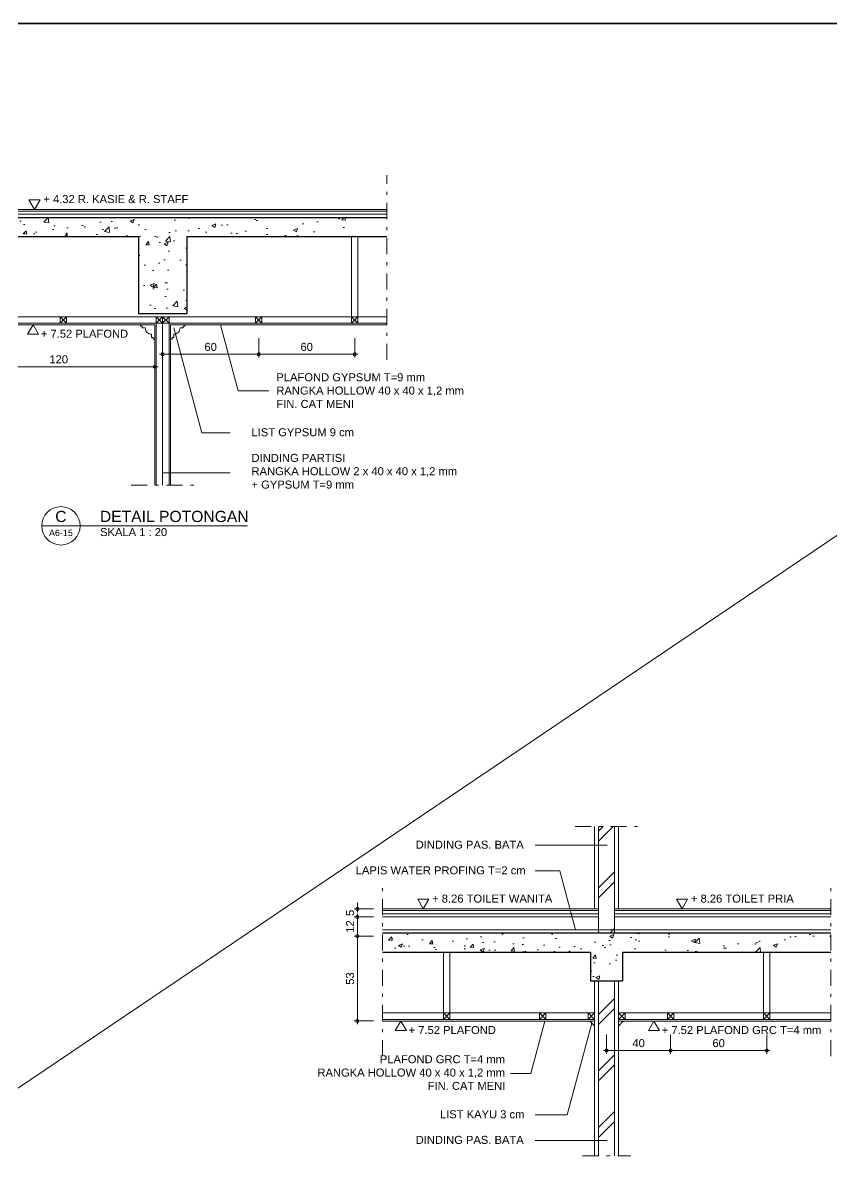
# Model space of a CAD drawing. Header units: millimetres. Extents: x -11 to 1625, y -267 to 180.
# Drawn here: x 592.67 to 617.94, y 0.25 to 36.28 of the extents above; entities that cross this region are included whole.
import ezdxf
from ezdxf.enums import TextEntityAlignment as Align

# ---------------------------------------------------------------- set-up
doc = ezdxf.new("R2010")
doc.units = ezdxf.units.MM
doc.linetypes.add('DASHDOT', pattern=[1, 0.5, -0.25, 0, -0.25])
for name, color, linetype, lineweight in [('ars', 11, 'Continuous', 5), ('blk', 1, 'Continuous', 30), ('GRS KOP', 1, 'Continuous', 35), ('kop', 7, 'Continuous', 20), ('lan', 7, 'Continuous', 15), ('not', 7, 'Continuous', 20), ('PARTISI', 190, 'Continuous', 9), ('pla', 213, 'Continuous', 15), ('tem', 5, 'Continuous', 20), ('u', 6, 'Continuous', 20)]:
    doc.layers.add(name, color=color, linetype=linetype, lineweight=lineweight)
doc.styles.add('BARU', font='complex.shx')
doc.styles.add('S', font='SIMPLEX', dxfattribs={"width": 1.1})
doc.styles.get("Standard").update_dxf_attribs({"font": 'ARIALUNI.TTF'})
doc.linetypes.add('BATTING', pattern='A,0.0001,-0.1,[134,ltypeshp.shx,S=0.1,R=0,X=-0.1,Y=0],-0.2,[134,ltypeshp.shx,S=0.1,R=180,X=0.1,Y=0],-0.1', length=0.4001)
doc.dimstyles.new('SK-20', dxfattribs={"dimtxt": 0.25, "dimasz": 0.1, "dimexe": 0.1, "dimexo": 0, "dimgap": 0.1, "dimtad": 1, "dimdec": 0, "dimlfac": 20, "dimzin": 12, "dimdsep": 46, "dimtxsty": 'Standard', "dimblk": 'BULAT', "dimcen": 0.1, "dimdle": 0.1, "dimclrd": 256, "dimclre": 256, "dimclrt": 256, "dimadec": 0, "dimazin": 3, "dimtfac": 1, "dimtdec": 0, "dimtix": 1, "dimtofl": 0, "dimtmove": 0, "dimatfit": 3, "dimldrblk": 'BULAT', "dimfxl": 0, "dimtolj": 1, "dimtzin": 0, "dimlwd": -1, "dimlwe": -1, "dimarcsym": 0})

# ---------------------------------------------------------------- blocks, each defined once
blk = doc.blocks.new('kop')
at = {"layer": 'GRS KOP'}
blk.add_lwpolyline([(1, 54), (83, 54), (83, 1), (1, 1)], close=True, dxfattribs=at)
at = {"layer": 'kop', "style": 'BARU', "flags": 4}
for p, height in [((73.8, 5.4), 0.35), ((80.303, 5.382), 0.25), ((73.8, 4.9), 0.35), ((80.303, 4.882), 0.25), ((73.8, 4.4), 0.35), ((80.303, 4.382), 0.25)]:
    blk.add_attdef('-', p, '', height=height, dxfattribs=at)
at = {"layer": 'kop', "flags": 4}
for tag, p in [('AR-00', (78.057, 2.648)), ('00', (81.238, 2.647))]:
    blk.add_attdef(tag, text='', height=0.35, dxfattribs=at).set_placement(p, align=Align.MIDDLE)
blk = doc.blocks.new('BULAT')
for p, q in [((-1, 0), (1, 0)), ((0, -1), (0, 1))]:
    blk.add_line(p, q)
blk.add_circle((0, 0), 0.5)
blk = doc.blocks.new('*D2751')
at = {"layer": 'Defpoints', "color": 0, "ltscale": 0.15}
for p in [(590.781, 26.049), (596.786, 26.049), (590.781, 25.549)]:
    blk.add_point(p, dxfattribs=at)
at = {"layer": 'u', "ltscale": 0.15}
for p, q in [((590.781, 26.049), (590.781, 25.449)), ((596.786, 26.049), (596.786, 25.449)), ((596.686, 25.549), (590.881, 25.549))]:
    blk.add_line(p, q, dxfattribs=at)
at = {"layer": 'u', "ltscale": 0.15, "xscale": 0.1, "yscale": 0.1, "zscale": 0.1, "rotation": 180}
blk.add_blockref('BULAT', (590.781, 25.549), dxfattribs=at)
at = {"layer": 'u', "ltscale": 0.15, "xscale": 0.1, "yscale": 0.1, "zscale": 0.1}
blk.add_blockref('BULAT', (596.786, 25.549), dxfattribs=at)
at = {"layer": 'u', "ltscale": 0.15, "insert": (593.784, 25.777), "char_height": 0.25, "attachment_point": 5}
blk.add_mtext('\\A1;120', dxfattribs=at)
blk = doc.blocks.new('PEIL')
blk.add_lwpolyline([(-0.188, 0.325), (0.188, 0.325), (0, 0)], close=True)
at = {"style": 'S', "width": 1.1, "flags": 4}
blk.add_attdef('CAT', (0.265, 0.036), '', height=0.2, dxfattribs=at)
blk = doc.blocks.new('*D2755')
at = {"layer": 'Defpoints', "color": 0, "ltscale": 0.15}
for p in [(597.031, 26.438), (600.031, 26.438), (600.031, 25.938)]:
    blk.add_point(p, dxfattribs=at)
at = {"layer": 'u', "ltscale": 0.15}
for p, q in [((597.031, 26.438), (597.031, 25.838)), ((600.031, 26.438), (600.031, 25.838)), ((597.131, 25.938), (599.931, 25.938))]:
    blk.add_line(p, q, dxfattribs=at)
at = {"layer": 'u', "ltscale": 0.15, "xscale": 0.1, "yscale": 0.1, "zscale": 0.1, "rotation": 180}
blk.add_blockref('BULAT', (597.031, 25.938), dxfattribs=at)
at = {"layer": 'u', "ltscale": 0.15, "xscale": 0.1, "yscale": 0.1, "zscale": 0.1}
blk.add_blockref('BULAT', (600.031, 25.938), dxfattribs=at)
at = {"layer": 'u', "ltscale": 0.15, "insert": (598.531, 26.166), "char_height": 0.25, "attachment_point": 5}
blk.add_mtext('\\A1;60', dxfattribs=at)
blk = doc.blocks.new('PEILA')
blk.add_lwpolyline([(-0.188, -0.325), (0.188, -0.325), (0, 0)], close=True)
at = {"style": 'S', "width": 1.1, "flags": 4}
blk.add_attdef('CAT', (0.265, -0.289), '', height=0.2, dxfattribs=at)
blk = doc.blocks.new('Ndtpd')
blk.add_line((0.747, 0), (-0.747, 0))
blk.add_circle((0, 0), 0.747)
at = {"flags": 4}
for tag, height, p in [('NO', 0.5, (0, 0.148)), ('NOLBR', 0.3, (0, -0.398))]:
    blk.add_attdef(tag, text='', height=height, dxfattribs=at).set_placement(p, align=Align.CENTER)
for tag, p, height in [('NDTPD', (1.516, 0.148), 0.5), ('SKALA', (1.523, -0.398), 0.3)]:
    blk.add_attdef(tag, p, '', height=height, dxfattribs=at)
blk = doc.blocks.new('*D2757')
at = {"layer": 'Defpoints', "color": 0, "ltscale": 0.15}
for p in [(600.031, 26.438), (603.031, 26.438), (603.031, 25.938)]:
    blk.add_point(p, dxfattribs=at)
at = {"layer": 'u', "ltscale": 0.15}
for p, q in [((600.031, 26.438), (600.031, 25.838)), ((603.031, 26.438), (603.031, 25.838)), ((600.131, 25.938), (602.931, 25.938))]:
    blk.add_line(p, q, dxfattribs=at)
at = {"layer": 'u', "ltscale": 0.15, "xscale": 0.1, "yscale": 0.1, "zscale": 0.1, "rotation": 180}
blk.add_blockref('BULAT', (600.031, 25.938), dxfattribs=at)
at = {"layer": 'u', "ltscale": 0.15, "xscale": 0.1, "yscale": 0.1, "zscale": 0.1}
blk.add_blockref('BULAT', (603.031, 25.938), dxfattribs=at)
at = {"layer": 'u', "ltscale": 0.15, "insert": (601.531, 26.166), "char_height": 0.25, "attachment_point": 5}
blk.add_mtext('\\A1;60', dxfattribs=at)
blk = doc.blocks.new('*D2777')
at = {"layer": 'Defpoints', "color": 0, "ltscale": 0.15}
for p in [(612.901, 4.696), (615.901, 4.696), (615.901, 4.196)]:
    blk.add_point(p, dxfattribs=at)
at = {"layer": 'u', "ltscale": 0.15}
for p, q in [((612.901, 4.696), (612.901, 4.096)), ((615.901, 4.696), (615.901, 4.096)), ((613.001, 4.196), (615.801, 4.196))]:
    blk.add_line(p, q, dxfattribs=at)
at = {"layer": 'u', "ltscale": 0.15, "xscale": 0.1, "yscale": 0.1, "zscale": 0.1, "rotation": 180}
blk.add_blockref('BULAT', (612.901, 4.196), dxfattribs=at)
at = {"layer": 'u', "ltscale": 0.15, "xscale": 0.1, "yscale": 0.1, "zscale": 0.1}
blk.add_blockref('BULAT', (615.901, 4.196), dxfattribs=at)
at = {"layer": 'u', "ltscale": 0.15, "insert": (614.401, 4.424), "char_height": 0.25, "attachment_point": 5}
blk.add_mtext('\\A1;60', dxfattribs=at)
blk = doc.blocks.new('*D2778')
at = {"layer": 'Defpoints', "color": 0, "ltscale": 0.15}
for p in [(610.901, 4.696), (612.901, 4.696), (612.901, 4.196)]:
    blk.add_point(p, dxfattribs=at)
at = {"layer": 'u', "ltscale": 0.15}
for p, q in [((610.901, 4.696), (610.901, 4.096)), ((612.901, 4.696), (612.901, 4.096)), ((611.001, 4.196), (612.801, 4.196))]:
    blk.add_line(p, q, dxfattribs=at)
at = {"layer": 'u', "ltscale": 0.15, "xscale": 0.1, "yscale": 0.1, "zscale": 0.1, "rotation": 180}
blk.add_blockref('BULAT', (610.901, 4.196), dxfattribs=at)
at = {"layer": 'u', "ltscale": 0.15, "xscale": 0.1, "yscale": 0.1, "zscale": 0.1}
blk.add_blockref('BULAT', (612.901, 4.196), dxfattribs=at)
at = {"layer": 'u', "ltscale": 0.15, "insert": (611.901, 4.424), "char_height": 0.25, "attachment_point": 5}
blk.add_mtext('\\A1;40', dxfattribs=at)
blk = doc.blocks.new('*D2819')
at = {"layer": 'Defpoints', "color": 0, "ltscale": 0.15}
for p in [(603.115, 8.368), (603.615, 8.618), (603.615, 8.368)]:
    blk.add_point(p, dxfattribs=at)
at = {"layer": 'u', "ltscale": 0.15}
for p, q in [((603.115, 8.718), (603.115, 8.818)), ((603.615, 8.618), (603.015, 8.618)), ((603.615, 8.368), (603.015, 8.368)), ((603.115, 8.268), (603.115, 8.168))]:
    blk.add_line(p, q, dxfattribs=at)
at = {"layer": 'u', "ltscale": 0.15, "xscale": 0.1, "yscale": 0.1, "zscale": 0.1}
for p, rotation in [((603.115, 8.618), 270), ((603.115, 8.368), 90)]:
    blk.add_blockref('BULAT', p, dxfattribs=dict(at, rotation=rotation))
at = {"layer": 'u', "ltscale": 0.15, "insert": (602.887, 8.493), "char_height": 0.25, "attachment_point": 5, "rotation": 90}
blk.add_mtext('\\A1;5', dxfattribs=at)
blk = doc.blocks.new('*D2820')
at = {"layer": 'Defpoints', "color": 0, "ltscale": 0.15}
for p in [(603.615, 8.368), (603.115, 7.768), (603.615, 7.768)]:
    blk.add_point(p, dxfattribs=at)
at = {"layer": 'u', "ltscale": 0.15}
for p, q in [((603.615, 8.368), (603.015, 8.368)), ((603.115, 8.268), (603.115, 7.868)), ((603.615, 7.768), (603.015, 7.768))]:
    blk.add_line(p, q, dxfattribs=at)
at = {"layer": 'u', "ltscale": 0.15, "xscale": 0.1, "yscale": 0.1, "zscale": 0.1}
for p, rotation in [((603.115, 8.368), 90), ((603.115, 7.768), 270)]:
    blk.add_blockref('BULAT', p, dxfattribs=dict(at, rotation=rotation))
at = {"layer": 'u', "ltscale": 0.15, "insert": (602.889, 8.068), "char_height": 0.25, "attachment_point": 5, "rotation": 90}
blk.add_mtext('\\A1;12', dxfattribs=at)
blk = doc.blocks.new('*D2821')
at = {"layer": 'Defpoints', "color": 0, "ltscale": 0.15}
for p in [(603.615, 7.768), (603.115, 5.118), (603.615, 5.118)]:
    blk.add_point(p, dxfattribs=at)
at = {"layer": 'u', "ltscale": 0.15}
for p, q in [((603.615, 7.768), (603.015, 7.768)), ((603.115, 7.668), (603.115, 5.218)), ((603.615, 5.118), (603.015, 5.118))]:
    blk.add_line(p, q, dxfattribs=at)
at = {"layer": 'u', "ltscale": 0.15, "xscale": 0.1, "yscale": 0.1, "zscale": 0.1}
for p, rotation in [((603.115, 7.768), 90), ((603.115, 5.118), 270)]:
    blk.add_blockref('BULAT', p, dxfattribs=dict(at, rotation=rotation))
at = {"layer": 'u', "ltscale": 0.15, "insert": (602.887, 6.443), "char_height": 0.25, "attachment_point": 5, "rotation": 90}
blk.add_mtext('\\A1;53', dxfattribs=at)

msp = doc.modelspace()

# ---------------------------------------------------------------- hatches: boundary and pattern name
at = {"layer": 'ars'}
h = msp.add_hatch(dxfattribs=at)
h.set_pattern_fill('TEMBOK', color=256, scale=1.25)
h.set_pattern_definition([(45, (540.9216, -249.6027), (-0.8838835, 0.8838835), []), (45, (541.2341, -249.6027), (-0.8838835, 0.8838835), [])])
h.paths.add_polyline_path([(610.650517, 7.8676355), (611.150517, 7.8676355), (611.150517, 11.1880834), (610.650517, 11.1880834)])
h = msp.add_hatch(dxfattribs=at)
h.set_pattern_fill('TEMBOK', color=256, scale=1.25)
h.set_pattern_definition([(45, (540.9216, -255.3232), (-0.8838835, 0.8838835), []), (45, (541.2341, -255.3232), (-0.8838835, 0.8838835), [])])
h.paths.add_polyline_path([(610.650517, 0.9081988), (611.150517, 0.9081988), (611.150517, 6.3676355), (610.650517, 6.3676355)])
at = {"layer": 'lan'}
h = msp.add_hatch(dxfattribs=at)
h.set_pattern_fill('AR-CONC', color=256, scale=0.007)
h.set_pattern_definition([(50, (265.408, -66.6784), (1.2752927, -0.1115736), [0.13335, -1.46685]), (355, (265.408, -66.6784), (-0.246704, 1.337398), [0.10668, -1.173484]), (100.45144, (265.5143, -66.6877), (1.0285887, 1.2258243), [0.11333, -1.2466317]), (46.1842, (265.408, -66.3228), (1.897553, -0.294296), [0.200025, -2.200275]), (96.63556, (265.5661, -66.3473), (1.661829, 1.731983), [0.169995, -1.869949]), (351.18415, (265.408, -66.3228), (1.661829, 1.731983), [0.16002, -1.760218]), (21, (265.5858, -66.4117), (1.0613007, -0.7158564), [0.13335, -1.46685]), (326, (265.5858, -66.4117), (0.432614, 1.289316), [0.10668, -1.17348]), (71.45144, (265.6743, -66.4713), (1.493915, 0.5734594), [0.11333, -1.2466296]), (37.5, (265.408, -66.67835), (0.0216202, 0.5918853), [0, -1.159256, 0, -1.19126, 0, -1.177925]), (7.5, (265.408, -66.67835), (0.4677376, 0.701264), [0, -0.679196, 0, -1.132586, 0, -0.448945]), (327.5, (265.0115, -66.67835), (0.94913417, -0.0401012), [0, -0.4445, 0, -1.38684, 0, -1.84023]), (317.5, (264.8337, -66.67835), (1.0369043, 0.1779854), [0, -0.57785, 0, -0.921004, 0, -1.30683])])
h.paths.add_polyline_path([(585.76022, 30.2099181), (585.76022, 29.6099181), (596.2814778, 29.6099181), (596.2814778, 27.2099181), (597.7814778, 27.2099181), (597.7814778, 29.6099181), (603.3342053, 29.6099181), (603.3342053, 30.2099181)])
h = msp.add_hatch(dxfattribs=at)
h.set_pattern_fill('AR-CONC', color=256, scale=0.007)
h.set_pattern_definition([(50, (299.7349, -97.3136), (1.2752927, -0.1115736), [0.13335, -1.46685]), (355, (299.7349, -97.3136), (-0.246704, 1.337398), [0.10668, -1.173484]), (100.45144, (299.8412, -97.3229), (1.0285887, 1.2258243), [0.11333, -1.2466317]), (46.1842, (299.7349, -96.958), (1.897553, -0.294296), [0.200025, -2.200275]), (96.63556, (299.893, -96.9825), (1.661829, 1.731983), [0.169995, -1.869949]), (351.18415, (299.735, -96.958), (1.661829, 1.731983), [0.16002, -1.760218]), (21, (299.9127, -97.0469), (1.0613007, -0.7158564), [0.13335, -1.46685]), (326, (299.9127, -97.0469), (0.432614, 1.289316), [0.10668, -1.17348]), (71.45144, (300.0012, -97.1065), (1.493915, 0.5734594), [0.11333, -1.2466296]), (37.5, (299.7349, -97.31356), (0.0216202, 0.5918853), [0, -1.159256, 0, -1.19126, 0, -1.177925]), (7.5, (299.7349, -97.31356), (0.4677376, 0.701264), [0, -0.679196, 0, -1.132586, 0, -0.448945]), (327.5, (299.3384, -97.31356), (0.94913417, -0.0401012), [0, -0.4445, 0, -1.38684, 0, -1.84023]), (317.5, (299.1606, -97.3136), (1.0369043, 0.1779854), [0, -0.57785, 0, -0.921004, 0, -1.30683])])
h.paths.add_polyline_path([(610.400517, 7.2676355), (610.400517, 6.3676355), (611.400517, 6.3676355), (611.400517, 7.2676355), (617.9056857, 7.2676355), (617.9056857, 7.8676355), (603.8953484, 7.8676355), (603.8953484, 7.2676355)])

# ---------------------------------------------------------------- linework, layer by layer
at = {"layer": 'ars'}
for p, q in [((585.76022, 30.4599181), (604.0366465, 30.4599181)), ((585.76022, 30.4099181), (604.0366465, 30.4099181)), ((593.8314778, 26.9099181), (594.0314778, 27.1099181)), ((593.8314778, 27.1099181), (594.0314778, 26.9099181)), ((596.8314778, 26.9099181), (597.0314778, 27.1099181)), ((596.8314778, 27.1099181), (597.0314778, 26.9099181)), ((597.2314778, 26.9099181), (597.0314778, 27.1099181)), ((597.2314778, 27.1099181), (597.0314778, 26.9099181)), ((600.1314778, 26.9099181), (599.9314778, 27.1099181)), ((600.1314778, 27.1099181), (599.9314778, 26.9099181)), ((603.1314778, 26.9099181), (602.9314778, 27.1099181)), ((603.1314778, 27.1099181), (602.9314778, 26.9099181)), ((590.7814778, 26.8599181), (596.7864778, 26.8599181)), ((596.7864778, 26.8599181), (596.7864778, 21.849142)), ((597.2764778, 26.8599181), (604.0366465, 26.8599181)), ((597.2764778, 26.8599181), (597.2764778, 21.849142)), ((603.8953484, 8.6176355), (610.650517, 8.6176355)), ((603.8953484, 8.5676355), (610.650517, 8.5676355)), ((603.8953484, 8.3676355), (610.650517, 8.3676355)), ((611.150517, 8.6176355), (617.9056857, 8.6176355)), ((611.150517, 8.5676355), (617.9056857, 8.5676355)), ((611.150517, 8.3676355), (617.9056857, 8.3676355)), ((603.8953484, 5.1176355), (610.525517, 5.1176355)), ((605.800517, 5.1676355), (606.000517, 5.3676355)), ((605.800517, 5.3676355), (606.000517, 5.1676355)), ((608.800517, 5.1676355), (609.000517, 5.3676355)), ((608.800517, 5.3676355), (609.000517, 5.1676355)), ((610.325517, 5.1676355), (610.525517, 5.3676355)), ((610.325517, 5.3676355), (610.525517, 5.1676355)), ((611.475517, 5.1676355), (611.275517, 5.3676355)), ((611.475517, 5.3676355), (611.275517, 5.1676355)), ((611.275517, 5.1176355), (617.9056857, 5.1176355)), ((613.000517, 5.1676355), (612.800517, 5.3676355)), ((613.000517, 5.3676355), (612.800517, 5.1676355)), ((616.000517, 5.1676355), (615.800517, 5.3676355)), ((616.000517, 5.3676355), (615.800517, 5.1676355))]:
    msp.add_line(p, q, dxfattribs=at)
at = {"layer": 'ars', "linetype": 'BATTING', "ltscale": 0.25}
for p, q in [((585.76022, 30.3099181), (604.0366465, 30.3099181)), ((603.8953484, 8.4676355), (610.650517, 8.4676355)), ((611.150517, 8.4676355), (617.9056857, 8.4676355))]:
    msp.add_line(p, q, dxfattribs=at)
at = {"layer": 'ars'}
for points in [[(611.150517, 11.1880834), (611.150517, 7.8676355), (610.650517, 7.8676355), (610.650517, 11.1880834)], [(611.150517, 0.9081988), (611.150517, 6.3676355), (610.650517, 6.3676355), (610.650517, 0.9081988)]]:
    msp.add_lwpolyline(points, dxfattribs=at)
at = {"layer": 'blk'}
for p, q in [((585.76022, 30.2099181), (604.0366465, 30.2099181)), ((585.76022, 29.6099181), (596.2814778, 29.6099181)), ((596.2814778, 29.6099181), (596.2814778, 27.2099181)), ((597.7814778, 29.6099181), (597.7814778, 27.2099181)), ((597.7814778, 29.6099181), (604.0366465, 29.6099181)), ((596.2814778, 27.2099181), (597.7814778, 27.2099181)), ((603.8953484, 7.8676355), (617.9056857, 7.8676355)), ((603.8953484, 7.2676355), (610.400517, 7.2676355)), ((610.400517, 7.2676355), (610.400517, 6.3676355)), ((611.400517, 7.2676355), (611.400517, 6.3676355)), ((611.400517, 7.2676355), (617.9056857, 7.2676355)), ((610.400517, 6.3676355), (611.400517, 6.3676355))]:
    msp.add_line(p, q, dxfattribs=at)
at = {"layer": 'lan'}
msp.add_line((603.8953484, 7.9676355), (617.9056857, 7.9676355), dxfattribs=at)
for points in [[(596.3864778, 26.7599181), (596.3864778, 26.8099181), (596.3364778, 26.8099181), (596.3364778, 26.8599181), (596.7864778, 26.8599181), (596.7864778, 26.4099181), (596.7364778, 26.4099181), (596.7364778, 26.4599181), (596.6864778, 26.4599181), (596.6864778, 26.5599181, -0.4142135624), (596.4864778, 26.7599181)], [(597.6764778, 26.7599181), (597.6764778, 26.8099181), (597.7264778, 26.8099181), (597.7264778, 26.8599181), (597.2764778, 26.8599181), (597.2764778, 26.4099181), (597.3264778, 26.4099181), (597.3264778, 26.4599181), (597.3764778, 26.4599181), (597.3764778, 26.5599181, 0.4142135624), (597.5764778, 26.7599181)], [(610.3921837, 5.0843022), (610.3921837, 5.1009688), (610.375517, 5.1009688), (610.375517, 5.1176355), (610.525517, 5.1176355), (610.525517, 4.9676355), (610.5088504, 4.9676355), (610.5088504, 4.9843022), (610.4921837, 4.9843022), (610.4921837, 5.0176355, -0.4142135624), (610.425517, 5.0843022)], [(611.4088504, 5.0843022), (611.4088504, 5.1009688), (611.425517, 5.1009688), (611.425517, 5.1176355), (611.275517, 5.1176355), (611.275517, 4.9676355), (611.2921837, 4.9676355), (611.2921837, 4.9843022), (611.3088504, 4.9843022), (611.3088504, 5.0176355, 0.4142135624), (611.375517, 5.0843022)]]:
    msp.add_lwpolyline(points, format="xyb", close=True, dxfattribs=at)
at = {"layer": 'not', "linetype": 'DASHDOT'}
for p, q in [((604.0366465, 25.759989), (604.0366465, 31.5267866)), ((596.0514778, 21.849142), (598.0114778, 21.849142)), ((609.920517, 11.1880834), (611.880517, 11.1880834)), ((603.8953484, 4.0177064), (603.8953484, 9.2975017)), ((617.9056857, 4.0177064), (617.9056857, 9.2975017)), ((610.150517, 0.9081988), (611.650517, 0.9081988))]:
    msp.add_line(p, q, dxfattribs=at)
at = {"layer": 'not'}
for p, q in [((598.2539104, 23.4852951), (597.3764778, 26.7599181)), ((599.3878949, 24.7912146), (598.8335874, 26.8599181)), ((600.3482404, 24.7912146), (599.3878949, 24.7912146)), ((599.1355686, 23.4852951), (598.2539104, 23.4852951)), ((599.1355686, 22.2356922), (597.0314778, 22.2356922)), ((594.4531496, 20.5792974), (599.6801872, 20.5792974)), ((608.6664263, 10.6067104), (610.9213212, 10.6067104)), ((608.6664263, 9.8067104), (609.4368942, 9.8067104)), ((609.9296729, 7.9676355), (609.4368942, 9.8067104)), ((608.5289385, 3.4775151), (608.9684075, 5.1176355)), ((609.6678023, 2.1898058), (610.4344487, 5.0509688)), ((607.9012545, 3.4775151), (608.5289385, 3.4775151)), ((608.6664263, 2.1898058), (609.6678023, 2.1898058)), ((608.6664263, 1.3898058), (610.9213212, 1.3898058))]:
    msp.add_line(p, q, dxfattribs=at)
at = {"layer": 'PARTISI'}
for p, q in [((596.8314778, 27.1099181), (596.8314778, 21.849142)), ((597.0314778, 27.1099181), (597.0314778, 21.849142)), ((597.2314778, 27.1099181), (597.2314778, 21.849142))]:
    msp.add_line(p, q, dxfattribs=at)
at = {"layer": 'pla'}
for p, q in [((602.9314778, 29.6099181), (602.9314778, 26.9099181)), ((603.1314778, 29.6099181), (603.1314778, 26.9099181)), ((590.8314778, 27.1099181), (604.0366465, 27.1099181)), ((593.8314778, 27.1099181), (593.8314778, 26.9099181)), ((594.0314778, 27.1099181), (594.0314778, 26.9099181)), ((599.9314778, 27.1099181), (599.9314778, 26.9099181)), ((600.1314778, 27.1099181), (600.1314778, 26.9099181)), ((590.8314778, 26.9099181), (604.0366465, 26.9099181)), ((605.800517, 7.2676355), (605.800517, 5.1676355)), ((606.000517, 7.2676355), (606.000517, 5.1676355)), ((615.800517, 7.2676355), (615.800517, 5.1676355)), ((616.000517, 7.2676355), (616.000517, 5.1676355)), ((603.8953484, 5.3676355), (610.525517, 5.3676355)), ((603.8953484, 5.1676355), (610.525517, 5.1676355)), ((608.800517, 5.3676355), (608.800517, 5.1676355)), ((609.000517, 5.3676355), (609.000517, 5.1676355)), ((610.325517, 5.3676355), (610.325517, 5.1676355)), ((611.275517, 5.3676355), (617.9056857, 5.3676355)), ((611.275517, 5.1676355), (617.9056857, 5.1676355)), ((611.475517, 5.3676355), (611.475517, 5.1676355)), ((612.800517, 5.3676355), (612.800517, 5.1676355)), ((613.000517, 5.3676355), (613.000517, 5.1676355))]:
    msp.add_line(p, q, dxfattribs=at)
at = {"layer": 'tem'}
for p, q in [((610.525517, 11.1880834), (610.525517, 8.6176355)), ((611.275517, 8.6176355), (611.275517, 11.1880834)), ((610.525517, 6.3676355), (610.525517, 0.9081988)), ((611.275517, 0.9081988), (611.275517, 6.3676355))]:
    msp.add_line(p, q, dxfattribs=at)
at = {"layer": 'u'}
msp.add_lwpolyline([(561.738206, 92.2640826), (644.738206, 38.2640826), (561.738206, -17.7359174)], dxfattribs=at)

# ---------------------------------------------------------------- block references
at = {"layer": 'kop'}
msp.add_blockref('kop', (561.7382055, -17.7359174), dxfattribs=at)
at = {"layer": 'not'}
ref = msp.add_blockref('PEIL', (593.0277389, 30.4599181), dxfattribs=dict(at, xscale=0.9237604307034011, yscale=0.9237604307034011, zscale=0.9237604307034011))
ref.add_attrib('CAT', '+ 4.32 R. KASIE & R. STAFF', (593.3044125, 30.657224), dxfattribs={"layer": '0', "height": 0.25, "flags": 4})
ref = msp.add_blockref('PEILA', (592.9828456, 26.8599181), dxfattribs=dict(at, xscale=0.9237604307034011, yscale=0.9237604307034011, zscale=0.9237604307034011))
ref.add_attrib('CAT', '+ 7.52 PLAFOND', (593.2261909, 26.4533663), dxfattribs={"layer": '0', "height": 0.25, "flags": 4})
ref = msp.add_blockref('Ndtpd', (593.8531496, 20.5792974), dxfattribs=dict(at, xscale=0.803212851405533, yscale=0.803212851405533, zscale=0.803212851405533))
ref.add_attrib('NO', 'C', dxfattribs={"layer": '0', "height": 0.35, "flags": 4}).set_placement((593.8528224, 20.6978233), align=Align.CENTER)
ref.add_attrib('NDTPD', 'DETAIL POTONGAN', (595.0708343, 20.6978233), dxfattribs={"layer": '0', "height": 0.35, "flags": 4})
ref.add_attrib('NOLBR', 'A6-15', dxfattribs={"layer": '0', "height": 0.2, "flags": 4}).set_placement((593.8528224, 20.2593275), align=Align.CENTER)
ref.add_attrib('SKALA', 'SKALA 1 : 20', (595.0766343, 20.2593275), dxfattribs={"layer": '0', "height": 0.25, "flags": 4})
ref = msp.add_blockref('PEIL', (605.1732159, 8.6176355), dxfattribs=dict(at, xscale=0.9237604307034011, yscale=0.9237604307034011, zscale=0.9237604307034011))
ref.add_attrib('CAT', '+ 8.26 TOILET WANITA', (605.4498895, 8.8149414), dxfattribs={"layer": '0', "height": 0.25, "flags": 4})
ref = msp.add_blockref('PEIL', (613.2577262, 8.6176355), dxfattribs=dict(at, xscale=0.9237604307034011, yscale=0.9237604307034011, zscale=0.9237604307034011))
ref.add_attrib('CAT', '+ 8.26 TOILET PRIA', (613.5343998, 8.8149414), dxfattribs={"layer": '0', "height": 0.25, "flags": 4})
ref = msp.add_blockref('PEILA', (604.4717972, 5.1176355), dxfattribs=dict(at, xscale=0.9237604307034011, yscale=0.9237604307034011, zscale=0.9237604307034011))
ref.add_attrib('CAT', '+ 7.52 PLAFOND', (604.7151426, 4.7110836), dxfattribs={"layer": '0', "height": 0.25, "flags": 4})
ref = msp.add_blockref('PEILA', (612.3786275, 5.1176355), dxfattribs=dict(at, xscale=0.9237604307034011, yscale=0.9237604307034011, zscale=0.9237604307034011))
ref.add_attrib('CAT', '+ 7.52 PLAFOND GRC T=4 mm', (612.6219729, 4.7110836), dxfattribs={"layer": '0', "height": 0.25, "flags": 4})

# ---------------------------------------------------------------- texts
at = {"layer": 'not', "char_height": 0.25, "attachment_point": 1}
for s, width, insert in [('PLAFOND GYPSUM T=9 mm\\PRANGKA HOLLOW 40 x 40 x 1,2 mm\\PFIN. CAT MENI', 5.991879666, (600.583311, 25.3444105)), ('LIST GYPSUM 9 cm', 4.790343037, (599.8067688, 23.6262978)), ('DINDING PARTISI\\PRANGKA HOLLOW 2 x 40 x 40 x 1,2 mm\\P+ GYPSUM T=9 mm', 6.45299154, (599.8067688, 22.8262978)), ('\\pi1.4413;DINDING PAS. BATA', 4.790343037, (603.494416, 10.7477131)), ('\\pi0.082999;LAPIS WATER PROFING T=2 cm', 5.341866339, (602.9802205, 9.9477131)), ('\\pi2.131;PLAFOND GRC T=4 mm\\P\\pi0.18083;RANGKA HOLLOW 40 x 40 x 1,2 mm\\P\\pi3.6263;FIN. CAT MENI', 5.991879666, (601.685198, 4.0489211)), ('\\pi2.1994;LIST KAYU 3 cm', 4.790343037, (603.494416, 2.3308085)), ('\\pi1.4413;DINDING PAS. BATA', 4.790343037, (603.494416, 1.5308085))]:
    msp.add_mtext_dynamic_manual_height_columns(s, width=width, gutter_width=4.3707989, heights=[0], dxfattribs=dict(at, insert=insert))

# ---------------------------------------------------------------- dimensions: what is measured, and where the dimension line sits
at = {"layer": 'u', "ltscale": 0.15}
for base, p1, p2, picture, middle in [((600.0314778, 25.9382784), (597.0314778, 26.4382784), (600.0314778, 26.4382784), '*D2755', (598.5314778, 25.9382784)), ((603.0314778, 25.9382784), (600.0314778, 26.4382784), (603.0314778, 26.4382784), '*D2757', (601.5314778, 25.9382784)), ((612.900517, 4.1959958), (610.900517, 4.6959958), (612.900517, 4.6959958), '*D2778', (611.900517, 4.1959958)), ((615.900517, 4.1959958), (612.900517, 4.6959958), (615.900517, 4.6959958), '*D2777', (614.400517, 4.1959958))]:
    dim = msp.add_linear_dim(base=base, p1=p1, p2=p2, dimstyle='SK-20', dxfattribs=at)
    dim.commit()
    dim.dimension.update_dxf_attribs({"geometry": picture, "text_midpoint": middle, "dimtype": 160})
for base, p1, p2, angle, picture, middle in [((590.7814778, 25.5493158), (596.7864778, 26.0493158), (590.7814778, 26.0493158), 180, '*D2751', (593.7839778, 25.5493158)), ((603.1146084, 8.3676355), (603.6146084, 8.6176355), (603.6146084, 8.3676355), 270, '*D2819', (603.1146084, 8.4926355)), ((603.1146084, 7.7676355), (603.6146084, 8.3676355), (603.6146084, 7.7676355), 270, '*D2820', (603.1146084, 8.0676355)), ((603.1146084, 5.1176355), (603.6146084, 7.7676355), (603.6146084, 5.1176355), 270, '*D2821', (603.1146084, 6.4426355))]:
    dim = msp.add_linear_dim(base=base, p1=p1, p2=p2, angle=angle, dimstyle='SK-20', dxfattribs=at)
    dim.commit()
    dim.dimension.update_dxf_attribs({"geometry": picture, "text_midpoint": middle, "dimtype": 160})

doc.saveas('drawing.dxf')
